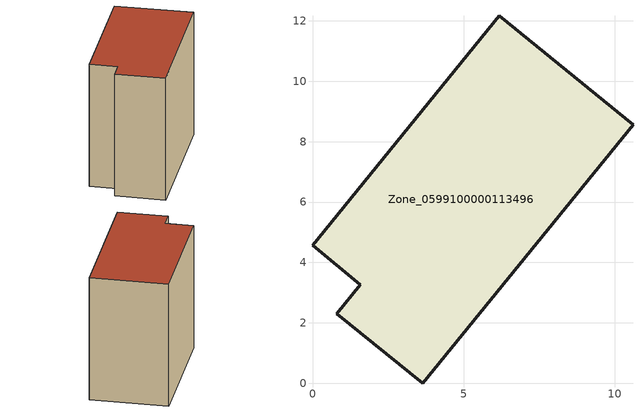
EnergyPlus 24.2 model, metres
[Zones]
Zone_0599100000113496
 floor ground (C_G): 0.81,2.31 1.58,3.27 0,4.56 6.18,12.17 10.61,8.56 3.65,0 z0
 wall outside (C_F): 1.58,3.27 0.81,2.31 3.65,0 10.61,8.56 6.18,12.17 0,4.56 1.58,3.27 z0:9.5
 roof outside (C_R): 6.18,12.17 0,4.56 1.58,3.27 0.81,2.31 3.65,0 10.61,8.56 z9.5
[BUILDING]
Pand.0599100000113496: North Axis=0; Terrain=City; Loads Convergence Tolerance Value=0.04; Temperature Convergence Tolerance Value=0.4; Solar Distribution=FullExterior; Maximum Number of Warmup Days=25; Minimum Number of Warmup Days=1
[Site:Location]
Rotterdam.The.Hague.AP_ZH_NLD Design_Conditions: Latitude=51.96; Longitude=4.45; Time Zone=1; Elevation=-4.5
[SITE:GROUNDTEMPERATURE:BUILDINGSURFACE]
18, 18, 18, 18, 18, 18, 18, 18, 18, 18, 18, 18
[MATERIAL] Thermal Absorptance=0.9; Solar Absorptance=0.7; Visible Absorptance=0.7
Name | Roughness | Thickness | Conductivity | Density | Specific Heat
G.TI.1946 | MediumSmooth | 0.15 | 1 | 540 | 1210
F.TI.1946 | Rough | 0.3 | 0.857143 | 1920 | 840
R.TI.1946 | MediumRough | 0.2 | 0.1 | 1500 | 1000
[CONSTRUCTION]
C_G: G.TI.1946
C_F: F.TI.1946
C_R: R.TI.1946
[ZONE]
Zone_0599100000113496: Type=1; Multiplier=1; Ceiling Height=Autocalculate; Volume=Autocalculate; Floor Area=autocalculate; Part of Total Floor Area=Yes
[ZONEINFILTRATION:DESIGNFLOWRATE]
Infil_Zone_0599100000113496: Zone or ZoneList or Space or SpaceList=Zone_0599100000113496; Schedule=AlwaysOn; Design Flow Rate Calculation Method=Flow/Area; Flow Rate per Floor Area=0.003; Constant Term Coefficient=1; Temperature Term Coefficient=0; Velocity Term Coefficient=0; Velocity Squared Term Coefficient=0
[HVACTEMPLATE:ZONE:IDEALLOADSAIRSYSTEM]
Zone_0599100000113496: Maximum Heating Supply Air Temperature=50; Minimum Cooling Supply Air Temperature=13; Maximum Heating Supply Air Humidity Ratio=0.0156; Minimum Cooling Supply Air Humidity Ratio=0.0077; Heating Limit=NoLimit; Cooling Limit=NoLimit; Dehumidification Control Type=ConstantSensibleHeatRatio; Cooling Sensible Heat Ratio=0.7; Dehumidification Setpoint=60; Humidification Control Type=None; Humidification Setpoint=30; Outdoor Air Method=None; Outdoor Air Flow Rate per Person=0.00944; Outdoor Air Flow Rate per Zone Floor Area=0; Outdoor Air Flow Rate per Zone=0; Demand Controlled Ventilation Type=None; Outdoor Air Economizer Type=NoEconomizer; Heat Recovery Type=None; Sensible Heat Recovery Effectiveness=0.7; Latent Heat Recovery Effectiveness=0.65
[ZONECONTROL:THERMOSTAT]
ThermostatControl_Zone_0599100000113496: Zone or ZoneList=Zone_0599100000113496; Control Type Schedule=DualSetpointControlType; Control 1=Thermostat_Zone_0599100000113496; Temperature Difference Between Cutout And Setpoint=0
[THERMOSTATSETPOINT:DUALSETPOINT]
Thermostat_Zone_0599100000113496: Heating Setpoint Temperature Schedule=HeatingSetpoint_Zone_0599100000113496; Cooling Setpoint Temperature Schedule=CoolingSetpoint_Zone_0599100000113496
[SCHEDULE:COMPACT]
HeatingSetpoint_Zone_0599100000113496: Through: 12/31, For: AllDays, Until: 24:00, 21
CoolingSetpoint_Zone_0599100000113496: Through: 12/31, For: AllDays, Until: 24:00, 24
DualSetpointControlType: Through: 12/31, For: AllDays, Until: 24:00, 4
AlwaysOn: Through: 12/31, For: AllDays, Until: 24:00, 1
